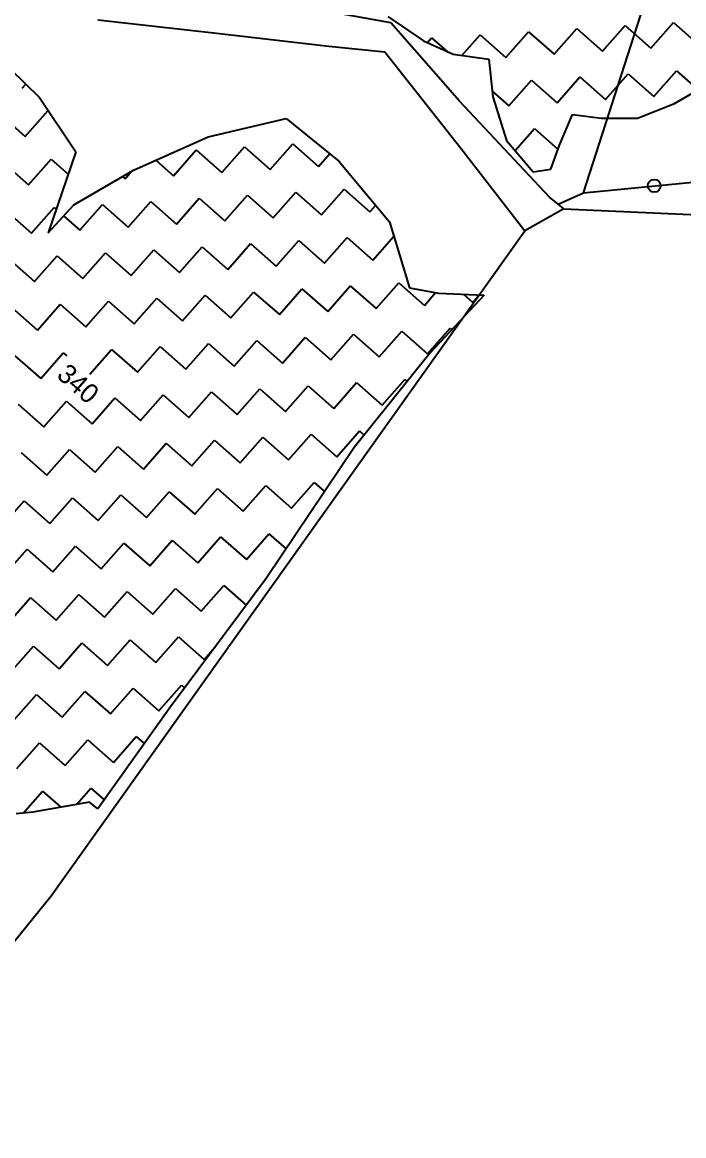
# Model space of a CAD drawing. Header units: metres. Extents: x 316400 to 324250, y 1868140 to 1873603.
# Drawn here: x 322580 to 322909, y 1869828 to 1870381 of the extents above; entities that cross this region are included whole.
import ezdxf

# ---------------------------------------------------------------- set-up
doc = ezdxf.new("R2010")
doc.units = ezdxf.units.M
for name, color, linetype in [('OFF', 1, 'Continuous'), ('POLY_HATCH', 12, 'Continuous'), ('POLY_PARCEL', 6, 'Continuous'), ('POLY_WATER', 4, 'Continuous'), ('TEXT_PARCEL', 7, 'Continuous'), ('V_BOUND_LINE', 7, 'Continuous')]:
    doc.layers.add(name, color=color, linetype=linetype)
doc.styles.add('TEXT_MAP', font='')
doc.styles.get('TEXT_MAP').set_extended_font_data('Kruti Dev 050')

msp = doc.modelspace()

# ---------------------------------------------------------------- linework, layer by layer
msp.add_circle((322894.01, 1870299.77), 3.19)
at = {"layer": 'OFF'}
msp.add_line((322849.09, 1870288.39), (322829.78, 1870277.31), dxfattribs=at)
at = {"layer": 'POLY_HATCH'}
for p, q in [((322761.66, 1870383.92), (322779.26, 1870371.68)), ((322779.26, 1870371.68), (322794.06, 1870365.16)), ((322566.52, 1870364.93), (322588.47, 1870343.58)), ((322794.06, 1870365.16), (322811.73, 1870362.64)), ((322811.73, 1870362.64), (322813.8, 1870343.87)), ((322904.16, 1870340.56), (322925.04, 1870352.8)), ((322588.47, 1870343.58), (322606.51, 1870316.64)), ((322813.8, 1870343.87), (322820.55, 1870322.29)), ((322885.72, 1870333.33), (322904.16, 1870340.56)), ((322672.37, 1870324.01), (322711.1, 1870333.13)), ((322711.1, 1870333.13), (322737.32, 1870312.06)), ((322846.88, 1870319.96), (322853.36, 1870335.1)), ((322853.36, 1870335.1), (322867.86, 1870333.42)), ((322867.86, 1870333.42), (322885.72, 1870333.33)), ((322635.18, 1870307.49), (322672.37, 1870324.01)), ((322820.55, 1870322.29), (322833.86, 1870306.66)), ((322606.51, 1870316.64), (322592.77, 1870276.46)), ((322842.61, 1870308.08), (322846.88, 1870319.96)), ((322737.32, 1870312.06), (322762.52, 1870281.82)), ((322605.52, 1870290.37), (322635.18, 1870307.49)), ((322833.86, 1870306.66), (322842.61, 1870308.08)), ((322592.77, 1870276.46), (322605.52, 1870290.37)), ((322762.52, 1870281.82), (322772.38, 1870249.01)), ((322772.38, 1870249.01), (322786.72, 1870246.44)), ((322809.51, 1870245.47), (322782.73, 1870216.77)), ((322786.72, 1870246.44), (322809.51, 1870245.47)), ((322782.73, 1870216.77), (322744.82, 1870169.72)), ((322744.82, 1870169.72), (322701.11, 1870104.65)), ((322701.11, 1870104.65), (322653.57, 1870040.95)), ((322653.57, 1870040.95), (322617.43, 1869990.35))]:
    msp.add_line(p, q, dxfattribs=at)
at = {"layer": 'POLY_HATCH', "linetype": 'Continuous', "ltscale": 10}
for p, q in [((322820.2, 1870363.53), (322831.45, 1870376.31)), ((322831.45, 1870376.31), (322844.23, 1870365.06)), ((322844.23, 1870365.06), (322855.48, 1870377.84)), ((322855.48, 1870377.84), (322868.26, 1870366.59)), ((322868.26, 1870366.59), (322879.51, 1870379.37)), ((322879.51, 1870379.37), (322892.28, 1870368.11)), ((322892.28, 1870368.11), (322903.54, 1870380.89)), ((322903.54, 1870380.89), (322916.31, 1870369.64)), ((322781.24, 1870370.81), (322783.39, 1870373.26)), ((322783.39, 1870373.26), (322791.11, 1870366.46)), ((322798.4, 1870364.54), (322807.42, 1870374.79)), ((322807.42, 1870374.79), (322820.2, 1870363.53)), ((322845.75, 1870341.03), (322857.01, 1870353.81)), ((322857.01, 1870353.81), (322869.78, 1870342.56)), ((322869.78, 1870342.56), (322881.03, 1870355.34)), ((322881.03, 1870355.34), (322893.81, 1870344.09)), ((322893.81, 1870344.09), (322905.06, 1870356.86)), ((322905.06, 1870356.86), (322915.82, 1870347.39)), ((322579.91, 1870348.27), (322581.64, 1870350.23)), ((322821.73, 1870339.51), (322832.98, 1870352.28)), ((322832.98, 1870352.28), (322845.75, 1870341.03)), ((322813.48, 1870346.77), (322821.73, 1870339.51)), ((322568.66, 1870335.49), (322581.44, 1870324.24)), ((322581.44, 1870324.24), (322592.69, 1870337.02)), ((322592.69, 1870337.02), (322593.13, 1870336.64)), ((322824.83, 1870317.27), (322834.5, 1870328.26)), ((322834.5, 1870328.26), (322846.17, 1870317.98)), ((322703.11, 1870307.85), (322714.36, 1870320.62)), ((322714.36, 1870320.62), (322727.14, 1870309.37)), ((322655.05, 1870304.79), (322666.3, 1870317.57)), ((322666.3, 1870317.57), (322679.08, 1870306.32)), ((322679.08, 1870306.32), (322690.33, 1870319.1)), ((322690.33, 1870319.1), (322703.11, 1870307.85)), ((322727.14, 1870309.37), (322732.74, 1870315.74)), ((322570.19, 1870311.46), (322582.97, 1870300.21)), ((322582.97, 1870300.21), (322594.22, 1870312.99)), ((322594.22, 1870312.99), (322602.71, 1870305.52)), ((322646.36, 1870312.45), (322655.05, 1870304.79)), ((322629.77, 1870304.37), (322631.02, 1870303.27)), ((322631.02, 1870303.27), (322634.28, 1870306.97)), ((322656.58, 1870280.76), (322667.83, 1870293.54)), ((322667.83, 1870293.54), (322680.61, 1870282.29)), ((322680.61, 1870282.29), (322691.86, 1870295.07)), ((322691.86, 1870295.07), (322704.64, 1870283.82)), ((322704.64, 1870283.82), (322715.89, 1870296.59)), ((322715.89, 1870296.59), (322728.66, 1870285.34)), ((322728.66, 1870285.34), (322739.92, 1870298.12)), ((322739.92, 1870298.12), (322752.69, 1870286.87)), ((322571.72, 1870287.44), (322584.49, 1870276.18)), ((322584.49, 1870276.18), (322595.74, 1870288.96)), ((322595.74, 1870288.96), (322596.74, 1870288.08)), ((322608.52, 1870277.71), (322619.77, 1870290.49)), ((322619.77, 1870290.49), (322632.55, 1870279.24)), ((322632.55, 1870279.24), (322643.8, 1870292.02)), ((322643.8, 1870292.02), (322656.58, 1870280.76)), ((322752.69, 1870286.87), (322755.58, 1870290.15)), ((322600.44, 1870284.83), (322608.52, 1870277.71)), ((322682.13, 1870258.26), (322693.38, 1870271.04)), ((322693.38, 1870271.04), (322706.16, 1870259.79)), ((322706.16, 1870259.79), (322717.41, 1870272.57)), ((322717.41, 1870272.57), (322730.19, 1870261.31)), ((322730.19, 1870261.31), (322741.44, 1870274.09)), ((322741.44, 1870274.09), (322754.22, 1870262.84)), ((322754.22, 1870262.84), (322764.66, 1870274.7)), ((322610.05, 1870253.68), (322621.3, 1870266.46)), ((322621.3, 1870266.46), (322634.08, 1870255.21)), ((322634.08, 1870255.21), (322645.33, 1870267.99)), ((322645.33, 1870267.99), (322658.11, 1870256.74)), ((322658.11, 1870256.74), (322669.36, 1870269.51)), ((322669.36, 1870269.51), (322682.13, 1870258.26)), ((322573.24, 1870263.41), (322586.02, 1870252.16)), ((322586.02, 1870252.16), (322597.27, 1870264.93)), ((322597.27, 1870264.93), (322610.05, 1870253.68)), ((322731.72, 1870237.29), (322742.97, 1870250.06)), ((322742.97, 1870250.06), (322755.75, 1870238.81)), ((322755.75, 1870238.81), (322767, 1870251.59)), ((322767, 1870251.59), (322779.77, 1870240.34)), ((322635.6, 1870231.18), (322646.85, 1870243.96)), ((322646.85, 1870243.96), (322659.63, 1870232.71)), ((322659.63, 1870232.71), (322670.88, 1870245.48)), ((322670.88, 1870245.48), (322683.66, 1870234.23)), ((322683.66, 1870234.23), (322694.91, 1870247.01)), ((322694.91, 1870247.01), (322707.69, 1870235.76)), ((322707.69, 1870235.76), (322718.94, 1870248.54)), ((322718.94, 1870248.54), (322731.72, 1870237.29)), ((322779.77, 1870240.34), (322785.36, 1870246.69)), ((322799.21, 1870245.91), (322803.8, 1870241.87)), ((322803.8, 1870241.87), (322807.07, 1870245.58)), ((322574.77, 1870239.38), (322587.55, 1870228.13)), ((322587.55, 1870228.13), (322598.8, 1870240.91)), ((322598.8, 1870240.91), (322611.57, 1870229.65)), ((322611.57, 1870229.65), (322622.83, 1870242.43)), ((322622.83, 1870242.43), (322635.6, 1870231.18)), ((322757.27, 1870214.78), (322768.52, 1870227.56)), ((322768.52, 1870227.56), (322781.3, 1870216.31)), ((322781.3, 1870216.31), (322792.55, 1870229.09)), ((322792.55, 1870229.09), (322793.47, 1870228.28)), ((322661.16, 1870208.68), (322672.41, 1870221.46)), ((322672.41, 1870221.46), (322685.19, 1870210.2)), ((322685.19, 1870210.2), (322696.44, 1870222.98)), ((322696.44, 1870222.98), (322709.22, 1870211.73)), ((322709.22, 1870211.73), (322720.47, 1870224.51)), ((322720.47, 1870224.51), (322733.24, 1870213.26)), ((322733.24, 1870213.26), (322744.49, 1870226.04)), ((322744.49, 1870226.04), (322757.27, 1870214.78)), ((322589.07, 1870204.1), (322600.32, 1870216.88)), ((322600.32, 1870216.88), (322602.04, 1870215.37)), ((322613.55, 1870206.13), (322624.35, 1870218.4)), ((322624.35, 1870218.4), (322637.13, 1870207.15)), ((322637.13, 1870207.15), (322648.38, 1870219.93)), ((322648.38, 1870219.93), (322661.16, 1870208.68)), ((322576.29, 1870215.35), (322589.07, 1870204.1)), ((322686.71, 1870186.18), (322697.96, 1870198.95)), ((322697.96, 1870198.95), (322710.74, 1870187.7)), ((322710.74, 1870187.7), (322721.99, 1870200.48)), ((322721.99, 1870200.48), (322734.77, 1870189.23)), ((322734.77, 1870189.23), (322746.02, 1870202.01)), ((322746.02, 1870202.01), (322758.8, 1870190.76)), ((322758.8, 1870190.76), (322770.05, 1870203.53)), ((322770.05, 1870203.53), (322771.23, 1870202.5)), ((322614.63, 1870181.6), (322625.88, 1870194.37)), ((322625.88, 1870194.37), (322638.66, 1870183.12)), ((322638.66, 1870183.12), (322649.91, 1870195.9)), ((322649.91, 1870195.9), (322662.68, 1870184.65)), ((322662.68, 1870184.65), (322673.94, 1870197.43)), ((322673.94, 1870197.43), (322686.71, 1870186.18)), ((322577.82, 1870191.32), (322590.6, 1870180.07)), ((322590.6, 1870180.07), (322601.85, 1870192.85)), ((322601.85, 1870192.85), (322614.63, 1870181.6)), ((322736.3, 1870165.2), (322747.55, 1870177.98)), ((322747.55, 1870177.98), (322749.84, 1870175.96)), ((322640.18, 1870159.09), (322651.43, 1870171.87)), ((322651.43, 1870171.87), (322664.21, 1870160.62)), ((322664.21, 1870160.62), (322675.46, 1870173.4)), ((322675.46, 1870173.4), (322688.24, 1870162.15)), ((322688.24, 1870162.15), (322699.49, 1870174.93)), ((322699.49, 1870174.93), (322712.27, 1870163.67)), ((322712.27, 1870163.67), (322723.52, 1870176.45)), ((322723.52, 1870176.45), (322736.3, 1870165.2)), ((322579.35, 1870167.29), (322592.13, 1870156.04)), ((322592.13, 1870156.04), (322603.38, 1870168.82)), ((322603.38, 1870168.82), (322616.15, 1870157.57)), ((322616.15, 1870157.57), (322627.4, 1870170.35)), ((322627.4, 1870170.35), (322640.18, 1870159.09)), ((322665.74, 1870136.59), (322676.99, 1870149.37)), ((322676.99, 1870149.37), (322689.77, 1870138.12)), ((322689.77, 1870138.12), (322701.02, 1870150.9)), ((322701.02, 1870150.9), (322713.79, 1870139.65)), ((322713.79, 1870139.65), (322725.05, 1870152.42)), ((322725.05, 1870152.42), (322730.17, 1870147.91)), ((322593.65, 1870132.01), (322604.9, 1870144.79)), ((322604.9, 1870144.79), (322617.68, 1870133.54)), ((322617.68, 1870133.54), (322628.93, 1870146.32)), ((322628.93, 1870146.32), (322641.71, 1870135.07)), ((322641.71, 1870135.07), (322652.96, 1870147.84)), ((322652.96, 1870147.84), (322665.74, 1870136.59)), ((322569.62, 1870130.49), (322580.87, 1870143.26)), ((322580.87, 1870143.26), (322593.65, 1870132.01)), ((322619.21, 1870109.51), (322630.46, 1870122.29)), ((322630.46, 1870122.29), (322643.24, 1870111.04)), ((322643.24, 1870111.04), (322654.49, 1870123.82)), ((322654.49, 1870123.82), (322667.26, 1870112.56)), ((322667.26, 1870112.56), (322678.51, 1870125.34)), ((322678.51, 1870125.34), (322691.29, 1870114.09)), ((322691.29, 1870114.09), (322702.54, 1870126.87)), ((322702.54, 1870126.87), (322711.02, 1870119.4)), ((322571.15, 1870106.46), (322582.4, 1870119.24)), ((322582.4, 1870119.24), (322595.18, 1870107.98)), ((322595.18, 1870107.98), (322606.43, 1870120.76)), ((322606.43, 1870120.76), (322619.21, 1870109.51)), ((322644.76, 1870087.01), (322656.01, 1870099.79)), ((322656.01, 1870099.79), (322668.79, 1870088.54)), ((322668.79, 1870088.54), (322680.04, 1870101.31)), ((322680.04, 1870101.31), (322691.25, 1870091.44)), ((322572.68, 1870082.43), (322583.93, 1870095.21)), ((322583.93, 1870095.21), (322596.7, 1870083.96)), ((322596.7, 1870083.96), (322607.96, 1870096.73)), ((322607.96, 1870096.73), (322620.73, 1870085.48)), ((322620.73, 1870085.48), (322631.98, 1870098.26)), ((322631.98, 1870098.26), (322644.76, 1870087.01)), ((322598.23, 1870059.93), (322609.48, 1870072.71)), ((322609.48, 1870072.71), (322622.26, 1870061.45)), ((322622.26, 1870061.45), (322633.51, 1870074.23)), ((322633.51, 1870074.23), (322646.29, 1870062.98)), ((322646.29, 1870062.98), (322657.54, 1870075.76)), ((322657.54, 1870075.76), (322670.32, 1870064.51)), ((322574.2, 1870058.4), (322585.45, 1870071.18)), ((322585.45, 1870071.18), (322598.23, 1870059.93)), ((322670.32, 1870064.51), (322675.79, 1870070.73)), ((322623.79, 1870037.43), (322635.04, 1870050.2)), ((322635.04, 1870050.2), (322647.81, 1870038.95)), ((322647.81, 1870038.95), (322659.07, 1870051.73)), ((322659.07, 1870051.73), (322660.6, 1870050.37)), ((322575.73, 1870034.37), (322586.98, 1870047.15)), ((322586.98, 1870047.15), (322599.76, 1870035.9)), ((322599.76, 1870035.9), (322611.01, 1870048.68)), ((322611.01, 1870048.68), (322623.79, 1870037.43)), ((322577.26, 1870010.34), (322588.51, 1870023.12)), ((322588.51, 1870023.12), (322601.28, 1870011.87)), ((322601.28, 1870011.87), (322612.53, 1870024.65)), ((322612.53, 1870024.65), (322625.31, 1870013.4)), ((322625.31, 1870013.4), (322636.56, 1870026.17)), ((322636.56, 1870026.17), (322640.53, 1870022.69)), ((322606.97, 1869992.56), (322614.06, 1870000.62)), ((322614.06, 1870000.62), (322620.63, 1869994.83)), ((322580.45, 1869988.21), (322590.03, 1869999.09)), ((322590.03, 1869999.09), (322599.03, 1869991.17))]:
    msp.add_line(p, q, dxfattribs=at)
at = {"layer": 'POLY_HATCH', "ltscale": 10}
for p, q in [((322585.16, 1869988.73), (322576.89, 1869987.81)), ((322613.41, 1869993.69), (322585.16, 1869988.73)), ((322617.43, 1869990.35), (322613.41, 1869993.69))]:
    msp.add_line(p, q, dxfattribs=at)
at = {"layer": 'POLY_PARCEL'}
for p, q in [((322858.78, 1870296.31), (322962.18, 1870615.72)), ((322858.78, 1870296.31), (322914.79, 1870301.8)), ((322846.34, 1870290.58), (322858.78, 1870296.31))]:
    msp.add_line(p, q, dxfattribs=at)
at = {"layer": 'POLY_WATER'}
for p, q in [((322763.17, 1870380.68), (322706.82, 1870390.81)), ((322617.5, 1870382.17), (322673.61, 1870375.91)), ((322673.61, 1870375.91), (322732.22, 1870369.11)), ((322797.18, 1870341.78), (322763.17, 1870380.68)), ((322732.22, 1870369.11), (322760.2, 1870366.37)), ((322760.2, 1870366.37), (322797.96, 1870318.52)), ((322841.89, 1870294.11), (322797.18, 1870341.78)), ((322797.96, 1870318.52), (322829.78, 1870277.31)), ((322846.34, 1870290.58), (322841.89, 1870294.11)), ((322849.09, 1870288.39), (322846.34, 1870290.58))]:
    msp.add_line(p, q, dxfattribs=at)
at = {"layer": 'V_BOUND_LINE'}
for p, q in [((322849.09, 1870288.39), (322915.62, 1870285.42)), ((322594.34, 1869947.04), (322829.78, 1870277.31)), ((322497.36, 1869827.97), (322594.34, 1869947.04))]:
    msp.add_line(p, q, dxfattribs=at)

# ---------------------------------------------------------------- texts
at = {"layer": 'TEXT_PARCEL', "style": 'TEXT_MAP'}
msp.add_text('340', height=9.652, rotation=318.6349, dxfattribs=at).set_placement((322596.49, 1870205.02))

doc.saveas('drawing.dxf')
